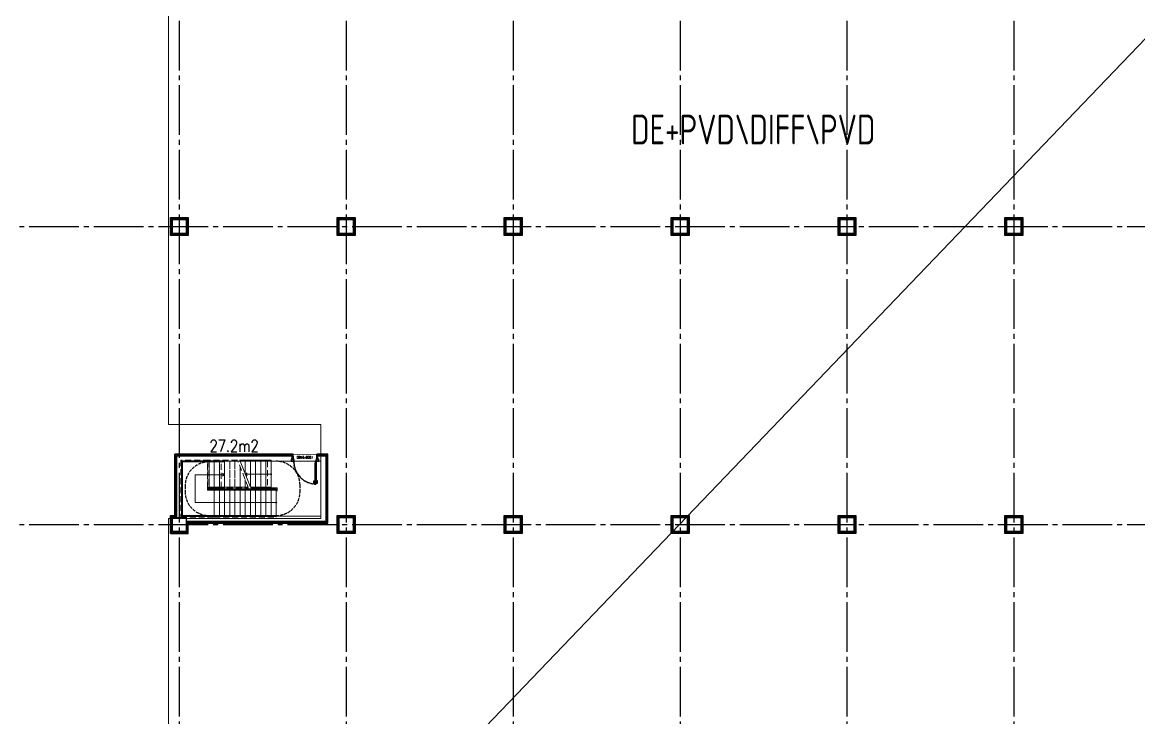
# Model space of a CAD drawing. Extents: x -960 to 27370, y -1283 to 11880.
# Drawn here: x 15170 to 20788, y 3528 to 7027 of the extents above; entities that cross this region are included whole.
import ezdxf
from ezdxf.enums import TextEntityAlignment as Align

# ---------------------------------------------------------------- set-up
doc = ezdxf.new("R2010")
doc.units = 0
doc.header["$LTSCALE"] = 100
for name, pattern in [('188K-SM-03-F10-ARCH-PA-Y2257103$0$HIDDEN2', [0.1875, 0.125, -0.0625]), ('X-S-FAB-L10$0$COL-CEN-LIN', [3.25, 2.5, -0.25, 0.25, -0.25]), ('X-S-FAB-L10$0$HIDDEN', [0.4, 0.3, -0.1]), ('X-S-FAB-L10$0$JJP_虛線(退縮線、投影線、地下室範圍、非屬本工程、圖面分區)', [0.45, 0.3, -0.15]), ('X-S-FAB-L10$0$虛線', [0.846667, 0.423333, -0.423333])]:
    doc.linetypes.add(name, pattern=pattern)
for name, color, linetype in [('188K-SM-03-F10-ARCH-PA-Y2257103$0$K-AREA', 53, 'Continuous'), ('188K-SM-03-F10-ARCH-PA-Y2257103$0$K-AREA-細區', 53, 'Continuous'), ('188K-SM-03-F10-ARCH-PA-Y2257103$0$K-P1S-4.2-單抗', 53, 'Continuous'), ('188K-SM-03-F10-ARCH-PA-Y2257103$0$K-TXT', 53, 'Continuous'), ('188K-SM-03-F10-ARCH-PA-Y2257103$0$K-岩棉 2hr 7.5-單抗', 53, 'Continuous'), ('188K-SM-03-F10-ARCH-PA-Y2257103$0$非YK-K-防火門', 53, 'Continuous'), ('X-S-FAB-L10$0$0-DIM-TXT', 8, 'Continuous'), ('X-S-FAB-L10$0$A-STRS', 8, 'Continuous'), ('X-S-FAB-L10$0$A-WALL-IN', 8, 'Continuous'), ('X-S-FAB-L10$0$BLOCK', 8, 'Continuous'), ('X-S-FAB-L10$0$CCL', 8, 'X-S-FAB-L10$0$COL-CEN-LIN'), ('X-S-FAB-L10$0$COL-S', 8, 'Continuous'), ('X-S-FAB-L10$0$DW_Frame', 8, 'Continuous'), ('X-S-FAB-L10$0$HID', 8, 'X-S-FAB-L10$0$HIDDEN'), ('X-S-FAB-L10$0$S-FNDN', 8, 'Continuous'), ('X-S-FAB-L10$0$S-SLAB-SHOW', 8, 'Continuous')]:
    doc.layers.add(name, color=color, linetype=linetype)
doc.styles.add('188K-SM-03-F10-ARCH-PA-Y2257103$0$AA-TXT', font='isocp.shx', dxfattribs={"width": 0.8, "bigfont": 'chineset.shx'})
doc.styles.add('188K-SM-03-F10-ARCH-PA-Y2257103$0$Standard', font='txt.shx', dxfattribs={"bigfont": 'chineset.shx'})
doc.styles.add('X-S-FAB-L10$0$CHINA', font='simplex.shx', dxfattribs={"width": 0.75, "bigfont": 'chineset.shx'})
doc.styles.add('X-S-FAB-L10$0$Standard', font='', dxfattribs={"width": 0.8})
doc.styles.add('X-S-FAB-L10$0$TG_NOTE_TEXT', font='simplex.shx', dxfattribs={"width": 0.75, "bigfont": 'chineset.shx'})
doc.styles.get('X-S-FAB-L10$0$Standard').set_extended_font_data('Microsoft JhengHei')

# ---------------------------------------------------------------- blocks, each defined once
blk = doc.blocks.new('X-S-FAB-L10$0$FAB2-L05')
at = {"layer": 'X-S-FAB-L10$0$CCL'}
for p, q in [((-10200, 11005), (-10200, 0)), ((-9360, 11005), (-9360, 0)), ((-8520, 11005), (-8520, 0)), ((-7680, 11005), (-7680, 0)), ((-6840, 11005), (-6840, 0)), ((-6000, 11005), (-6000, 0)), ((-26880, 6720), (1210, 6720)), ((-26880, 5220), (1210, 5220))]:
    blk.add_line(p, q, dxfattribs=at)
at = {"layer": 'X-S-FAB-L10$0$COL-S'}
for points in [[(-10235, 6755), (-10165, 6755), (-10165, 6685), (-10235, 6685)], [(-9395, 6755), (-9325, 6755), (-9325, 6685), (-9395, 6685)], [(-8555, 6755), (-8485, 6755), (-8485, 6685), (-8555, 6685)], [(-7715, 6755), (-7645, 6755), (-7645, 6685), (-7715, 6685)], [(-6875, 6755), (-6805, 6755), (-6805, 6685), (-6875, 6685)], [(-6035, 6755), (-5965, 6755), (-5965, 6685), (-6035, 6685)], [(-10235, 5255), (-10165, 5255), (-10165, 5185), (-10235, 5185)], [(-9395, 5255), (-9325, 5255), (-9325, 5185), (-9395, 5185)], [(-8555, 5255), (-8485, 5255), (-8485, 5185), (-8555, 5185)], [(-7715, 5255), (-7645, 5255), (-7645, 5185), (-7715, 5185)], [(-6875, 5255), (-6805, 5255), (-6805, 5185), (-6875, 5185)], [(-6035, 5255), (-5965, 5255), (-5965, 5185), (-6035, 5185)]]:
    blk.add_lwpolyline(points, close=True, dxfattribs=at)
blk = doc.blocks.new('X-S-FAB-L10')
for p, q in [((16532.5, 4843.5), (16532.5, 4818.5)), ((16652.5, 4843.5), (16652.5, 4818.5))]:
    blk.add_line(p, q)
blk.add_lwpolyline([(16649.5, 4818.5), (16649.5, 4704.5), (16645.125, 4704.5), (16645.125, 4818.5)], close=True)
blk.add_arc((16649.5, 4818.5), 114, 180, 270)
at = {"layer": 'DefPoints'}
blk.add_lwpolyline([(16745, -35), (15995, -35), (15995, 35), (15925, 35), (15925, -35), (15155, -35), (15155, 35), (15085, 35), (15085, -35), (15155, -35), (15155, -250), (13920, -250), (19914.055, 6000), (21180, 7320), (21180, 5520), (23465, 5520), (23485, 3587.5), (24315, 3587.5), (24315, 1870), (17075, 1870), (17075, 2060), (16745, 2060), (16745, -21.034)], close=True, dxfattribs=at)
at = {"layer": 'X-S-FAB-L10$0$A-STRS', "linetype": 'X-S-FAB-L10$0$JJP_虛線(退縮線、投影線、地下室範圍、非屬本工程、圖面分區)', "lineweight": 0}
for p, q in [((16109.5, 4823.5), (15967.5, 4823.5)), ((15967.5, 4823.5), (15967.5, 4537.5)), ((15972.5, 4542.5), (15972.5, 4818.5)), ((15972.5, 4818.5), (16109.5, 4818.5)), ((15972.5, 4818.5), (15972.5, 4542.5)), ((16109.5, 4818.5), (15972.5, 4818.5)), ((16101.73, 4685.5), (16101.73, 4815.5)), ((16103.009, 4818.5), (16103.009, 4688.5)), ((16252.73, 4823.5), (16109.5, 4823.5)), ((16109.5, 4823.5), (16109.5, 4818.5)), ((16109.5, 4818.5), (16109.5, 4823.5)), ((16109.5, 4818.5), (16254.73, 4818.5)), ((16109.5, 4688.5), (16109.5, 4818.5)), ((16109.5, 4688.5), (16109.5, 4818.5)), ((16109.5, 4688.5), (16109.5, 4818.5)), ((16135.5, 4818.5), (16109.5, 4818.5)), ((16109.5, 4818.5), (16109.5, 4688.5)), ((16109.5, 4688.5), (16109.5, 4818.5)), ((16135.5, 4688.5), (16135.5, 4818.5)), ((16161.5, 4818.5), (16135.5, 4818.5)), ((16135.5, 4818.5), (16135.5, 4688.5)), ((16135.5, 4688.5), (16135.5, 4818.5)), ((16161.5, 4688.5), (16161.5, 4818.5)), ((16187.5, 4818.5), (16161.5, 4818.5)), ((16161.5, 4818.5), (16161.5, 4688.5)), ((16161.5, 4688.5), (16161.5, 4818.5)), ((16170.085, 4685.5), (16170.085, 4815.5)), ((16187.5, 4688.5), (16187.5, 4818.5)), ((16213.5, 4818.5), (16187.5, 4818.5)), ((16187.5, 4818.5), (16187.5, 4688.5)), ((16187.5, 4688.5), (16187.5, 4818.5)), ((16213.5, 4688.5), (16213.5, 4818.5)), ((16239.5, 4818.5), (16213.5, 4818.5)), ((16213.5, 4818.5), (16213.5, 4688.5)), ((16213.5, 4688.5), (16213.5, 4818.5)), ((16239.5, 4688.5), (16239.5, 4818.5)), ((16254.73, 4818.5), (16239.5, 4818.5)), ((16239.5, 4818.5), (16239.5, 4688.5)), ((16239.5, 4688.5), (16239.5, 4818.5)), ((16306.73, 4688.5), (16254.73, 4818.5)), ((16265.5, 4688.5), (16265.5, 4791.574)), ((16265.5, 4791.574), (16265.5, 4688.5)), ((16265.5, 4688.5), (16265.5, 4791.574)), ((16403.454, 4818.5), (16403.454, 4688.5)), ((16291.5, 4688.5), (16291.5, 4726.574)), ((16291.5, 4726.574), (16291.5, 4688.5)), ((16291.5, 4688.5), (16291.5, 4726.574)), ((16105.5, 4685.5), (16101.73, 4685.5)), ((16109.5, 4688.5), (16102.5, 4688.5)), ((16102.5, 4688.5), (16102.5, 4672.5)), ((16102.5, 4672.5), (16102.5, 4688.5)), ((16102.5, 4688.5), (16109.5, 4688.5)), ((16102.5, 4672.5), (16135.5, 4672.5)), ((16135.5, 4672.5), (16102.5, 4672.5)), ((16107.5, 4677.5), (16107.5, 4683.5)), ((16107.5, 4683.5), (16109.5, 4683.5)), ((16135.5, 4677.5), (16107.5, 4677.5)), ((16306.73, 4688.5), (16109.5, 4688.5)), ((16109.5, 4688.5), (16109.5, 4683.5)), ((16109.5, 4683.5), (16109.5, 4688.5)), ((16109.5, 4688.5), (16135.5, 4688.5)), ((16109.5, 4683.5), (16308.73, 4683.5)), ((16135.5, 4688.5), (16161.5, 4688.5)), ((16135.5, 4672.5), (16135.5, 4677.5)), ((16447.5, 4677.5), (16135.5, 4677.5)), ((16135.5, 4677.5), (16135.5, 4672.5)), ((16135.5, 4545.5), (16135.5, 4675.5)), ((16135.5, 4672.5), (16447.5, 4672.5)), ((16135.5, 4672.5), (16135.5, 4542.5)), ((16135.5, 4672.5), (16135.5, 4542.5)), ((16135.5, 4672.5), (16135.5, 4542.5)), ((16135.5, 4542.5), (16135.5, 4672.5)), ((16161.5, 4672.5), (16135.5, 4672.5)), ((16135.5, 4672.5), (16135.5, 4542.5)), ((16161.5, 4688.5), (16187.5, 4688.5)), ((16161.5, 4672.5), (16161.5, 4542.5)), ((16161.5, 4542.5), (16161.5, 4672.5)), ((16161.5, 4672.5), (16161.5, 4542.5)), ((16187.5, 4672.5), (16161.5, 4672.5)), ((16187.5, 4688.5), (16213.5, 4688.5)), ((16187.5, 4672.5), (16187.5, 4542.5)), ((16187.5, 4542.5), (16187.5, 4672.5)), ((16187.5, 4672.5), (16187.5, 4542.5)), ((16213.5, 4672.5), (16187.5, 4672.5)), ((16213.5, 4688.5), (16239.5, 4688.5)), ((16213.5, 4672.5), (16213.5, 4542.5)), ((16213.5, 4542.5), (16213.5, 4672.5)), ((16213.5, 4672.5), (16213.5, 4542.5)), ((16239.5, 4672.5), (16213.5, 4672.5)), ((16239.5, 4688.5), (16265.5, 4688.5)), ((16239.5, 4672.5), (16239.5, 4542.5)), ((16239.5, 4542.5), (16239.5, 4672.5)), ((16239.5, 4672.5), (16239.5, 4542.5)), ((16265.5, 4672.5), (16239.5, 4672.5)), ((16265.5, 4688.5), (16291.5, 4688.5)), ((16265.5, 4672.5), (16265.5, 4542.5)), ((16265.5, 4542.5), (16265.5, 4672.5)), ((16265.5, 4672.5), (16265.5, 4542.5)), ((16291.5, 4672.5), (16265.5, 4672.5)), ((16291.5, 4688.5), (16306.73, 4688.5)), ((16291.5, 4672.5), (16291.5, 4542.5)), ((16291.5, 4542.5), (16291.5, 4672.5)), ((16291.5, 4672.5), (16291.5, 4542.5)), ((16317.5, 4672.5), (16291.5, 4672.5)), ((16317.5, 4672.5), (16317.5, 4542.5)), ((16317.5, 4542.5), (16317.5, 4672.5)), ((16317.5, 4672.5), (16317.5, 4542.5)), ((16343.5, 4672.5), (16317.5, 4672.5)), ((16343.5, 4672.5), (16343.5, 4542.5)), ((16343.5, 4542.5), (16343.5, 4672.5)), ((16343.5, 4672.5), (16343.5, 4542.5)), ((16369.5, 4672.5), (16343.5, 4672.5)), ((16369.5, 4672.5), (16369.5, 4542.5)), ((16369.5, 4542.5), (16369.5, 4672.5)), ((16369.5, 4672.5), (16369.5, 4542.5)), ((16395.5, 4672.5), (16369.5, 4672.5)), ((16395.5, 4672.5), (16395.5, 4542.5)), ((16395.5, 4542.5), (16395.5, 4672.5)), ((16395.5, 4672.5), (16395.5, 4542.5)), ((16421.5, 4672.5), (16395.5, 4672.5)), ((16421.5, 4672.5), (16421.5, 4542.5)), ((16421.5, 4542.5), (16421.5, 4672.5)), ((16421.5, 4672.5), (16421.5, 4542.5)), ((16447.5, 4672.5), (16421.5, 4672.5)), ((16447.5, 4672.5), (16447.5, 4677.5)), ((16447.5, 4542.5), (16447.5, 4672.5)), ((15967.5, 4537.5), (16135.5, 4537.5)), ((16135.5, 4542.5), (15972.5, 4542.5)), ((15972.5, 4542.5), (16135.5, 4542.5)), ((16135.5, 4537.5), (16135.5, 4542.5)), ((16447.5, 4542.5), (16135.5, 4542.5)), ((16135.5, 4542.5), (16135.5, 4537.5)), ((16135.5, 4542.5), (16161.5, 4542.5)), ((16135.5, 4537.5), (16447.5, 4537.5)), ((16161.5, 4542.5), (16187.5, 4542.5)), ((16187.5, 4542.5), (16213.5, 4542.5)), ((16213.5, 4542.5), (16239.5, 4542.5)), ((16239.5, 4542.5), (16265.5, 4542.5)), ((16265.5, 4542.5), (16291.5, 4542.5)), ((16291.5, 4542.5), (16317.5, 4542.5)), ((16317.5, 4542.5), (16343.5, 4542.5)), ((16343.5, 4542.5), (16369.5, 4542.5)), ((16369.5, 4542.5), (16395.5, 4542.5)), ((16395.5, 4542.5), (16421.5, 4542.5)), ((16421.5, 4542.5), (16447.5, 4542.5)), ((16447.5, 4537.5), (16447.5, 4542.5))]:
    blk.add_line(p, q, dxfattribs=at)
at = {"layer": 'X-S-FAB-L10$0$A-STRS', "lineweight": 0}
for p, q in [((15970.5, 4540.5), (15970.5, 4820.5)), ((15970.5, 4820.5), (16109.5, 4820.5)), ((16109.5, 4815.5), (15975.5, 4815.5)), ((15975.5, 4815.5), (15975.5, 4545.5)), ((15975.5, 4545.5), (15975.5, 4815.5)), ((15975.5, 4815.5), (16101.73, 4815.5)), ((15975.5, 4545.5), (15975.5, 4815.5)), ((15975.5, 4815.5), (16109.5, 4815.5)), ((16101.73, 4815.5), (16109.5, 4815.5)), ((16109.5, 4815.5), (16109.5, 4820.5)), ((16109.5, 4820.5), (16187.5, 4820.5)), ((16109.5, 4820.5), (16109.5, 4815.5)), ((16187.5, 4815.5), (16109.5, 4815.5)), ((16109.5, 4815.5), (16187.5, 4815.5)), ((16109.5, 4815.5), (16109.5, 4685.5)), ((16109.5, 4815.5), (16109.5, 4685.5)), ((16109.5, 4815.5), (16109.5, 4685.5)), ((16109.5, 4685.5), (16109.5, 4815.5)), ((16109.5, 4815.5), (16135.5, 4815.5)), ((16109.5, 4815.5), (16109.5, 4685.5)), ((16135.5, 4815.5), (16135.5, 4685.5)), ((16135.5, 4685.5), (16135.5, 4815.5)), ((16135.5, 4815.5), (16161.5, 4815.5)), ((16135.5, 4815.5), (16135.5, 4685.5)), ((16161.5, 4815.5), (16161.5, 4685.5)), ((16161.5, 4685.5), (16161.5, 4815.5)), ((16161.5, 4815.5), (16187.5, 4815.5)), ((16161.5, 4815.5), (16161.5, 4685.5)), ((16187.5, 4820.5), (16187.5, 4815.5)), ((16187.5, 4815.5), (16187.5, 4685.5)), ((16187.5, 4815.5), (16187.5, 4685.5)), ((16421.5, 4823.5), (16263.5, 4823.5)), ((16265.5, 4818.5), (16421.5, 4818.5)), ((16421.5, 4818.5), (16265.5, 4818.5)), ((16291.5, 4818.5), (16265.5, 4818.5)), ((16317.5, 4688.5), (16265.5, 4818.5)), ((16291.5, 4753.5), (16291.5, 4818.5)), ((16317.5, 4818.5), (16291.5, 4818.5)), ((16291.5, 4818.5), (16291.5, 4753.5)), ((16291.5, 4753.5), (16291.5, 4818.5)), ((16317.5, 4688.5), (16317.5, 4818.5)), ((16343.5, 4818.5), (16317.5, 4818.5)), ((16317.5, 4818.5), (16317.5, 4688.5)), ((16317.5, 4688.5), (16317.5, 4818.5)), ((16343.5, 4688.5), (16343.5, 4818.5)), ((16369.5, 4818.5), (16343.5, 4818.5)), ((16343.5, 4818.5), (16343.5, 4688.5)), ((16343.5, 4688.5), (16343.5, 4818.5)), ((16369.5, 4688.5), (16369.5, 4818.5)), ((16395.5, 4818.5), (16369.5, 4818.5)), ((16369.5, 4818.5), (16369.5, 4688.5)), ((16369.5, 4688.5), (16369.5, 4818.5)), ((16395.5, 4688.5), (16395.5, 4818.5)), ((16421.5, 4818.5), (16395.5, 4818.5)), ((16395.5, 4818.5), (16395.5, 4688.5)), ((16395.5, 4688.5), (16395.5, 4818.5)), ((16421.5, 4818.5), (16421.5, 4823.5)), ((16421.5, 4688.5), (16421.5, 4818.5)), ((16421.5, 4688.5), (16421.5, 4818.5)), ((16109.5, 4750.5), (16040.5, 4750.5)), ((16040.5, 4750.5), (16040.5, 4610.5)), ((16161.5, 4750.5), (16109.5, 4750.5)), ((16187.5, 4750.5), (16161.5, 4750.5)), ((16177.5, 4758), (16187.5, 4750.5)), ((16187.5, 4750.5), (16177.5, 4743)), ((16301.5, 4761), (16291.5, 4753.5)), ((16395.5, 4753.5), (16291.5, 4753.5)), ((16291.5, 4753.5), (16301.5, 4746)), ((16421.5, 4753.5), (16395.5, 4753.5)), ((16105.5, 4675.5), (16105.5, 4685.5)), ((16105.5, 4685.5), (16109.5, 4685.5)), ((16109.5, 4685.5), (16105.5, 4685.5)), ((16105.5, 4685.5), (16105.5, 4675.5)), ((16109.5, 4685.5), (16105.5, 4685.5)), ((16105.5, 4685.5), (16105.5, 4675.5)), ((16135.5, 4675.5), (16105.5, 4675.5)), ((16105.5, 4675.5), (16135.5, 4675.5)), ((16105.5, 4675.5), (16135.5, 4675.5)), ((16109.5, 4680.5), (16109.5, 4685.5)), ((16109.5, 4685.5), (16187.5, 4685.5)), ((16109.5, 4685.5), (16109.5, 4680.5)), ((16187.5, 4685.5), (16109.5, 4685.5)), ((16135.5, 4685.5), (16109.5, 4685.5)), ((16187.5, 4680.5), (16109.5, 4680.5)), ((16109.5, 4680.5), (16110.5, 4680.5)), ((16110.5, 4680.5), (16135.5, 4680.5)), ((16161.5, 4685.5), (16135.5, 4685.5)), ((16135.5, 4680.5), (16135.5, 4675.5)), ((16135.5, 4680.5), (16447.5, 4680.5)), ((16135.5, 4675.5), (16135.5, 4680.5)), ((16447.5, 4675.5), (16135.5, 4675.5)), ((16135.5, 4675.5), (16447.5, 4675.5)), ((16135.5, 4545.5), (16135.5, 4675.5)), ((16135.5, 4545.5), (16135.5, 4675.5)), ((16135.5, 4675.5), (16135.5, 4545.5)), ((16135.5, 4545.5), (16135.5, 4675.5)), ((16135.5, 4675.5), (16161.5, 4675.5)), ((16187.5, 4685.5), (16161.5, 4685.5)), ((16161.5, 4545.5), (16161.5, 4675.5)), ((16161.5, 4675.5), (16161.5, 4545.5)), ((16161.5, 4545.5), (16161.5, 4675.5)), ((16161.5, 4675.5), (16187.5, 4675.5)), ((16187.5, 4685.5), (16187.5, 4680.5)), ((16187.5, 4545.5), (16187.5, 4675.5)), ((16187.5, 4675.5), (16187.5, 4545.5)), ((16187.5, 4545.5), (16187.5, 4675.5)), ((16187.5, 4675.5), (16213.5, 4675.5)), ((16213.5, 4545.5), (16213.5, 4675.5)), ((16213.5, 4675.5), (16213.5, 4545.5)), ((16213.5, 4545.5), (16213.5, 4675.5)), ((16213.5, 4675.5), (16239.5, 4675.5)), ((16239.5, 4545.5), (16239.5, 4675.5)), ((16239.5, 4675.5), (16239.5, 4545.5)), ((16239.5, 4545.5), (16239.5, 4675.5)), ((16239.5, 4675.5), (16265.5, 4675.5)), ((16265.5, 4545.5), (16265.5, 4675.5)), ((16265.5, 4675.5), (16265.5, 4545.5)), ((16265.5, 4545.5), (16265.5, 4675.5)), ((16265.5, 4675.5), (16291.5, 4675.5)), ((16291.5, 4545.5), (16291.5, 4675.5)), ((16291.5, 4675.5), (16291.5, 4545.5)), ((16291.5, 4545.5), (16291.5, 4675.5)), ((16291.5, 4675.5), (16317.5, 4675.5)), ((16421.5, 4688.5), (16317.5, 4688.5)), ((16317.5, 4688.5), (16421.5, 4688.5)), ((16317.5, 4688.5), (16343.5, 4688.5)), ((16317.5, 4545.5), (16317.5, 4675.5)), ((16317.5, 4675.5), (16317.5, 4545.5)), ((16317.5, 4545.5), (16317.5, 4675.5)), ((16317.5, 4675.5), (16343.5, 4675.5)), ((16319.5, 4683.5), (16421.5, 4683.5)), ((16343.5, 4688.5), (16369.5, 4688.5)), ((16343.5, 4545.5), (16343.5, 4675.5)), ((16343.5, 4675.5), (16343.5, 4545.5)), ((16343.5, 4545.5), (16343.5, 4675.5)), ((16343.5, 4675.5), (16369.5, 4675.5)), ((16369.5, 4688.5), (16395.5, 4688.5)), ((16369.5, 4545.5), (16369.5, 4675.5)), ((16369.5, 4675.5), (16369.5, 4545.5)), ((16369.5, 4545.5), (16369.5, 4675.5)), ((16369.5, 4675.5), (16395.5, 4675.5)), ((16395.5, 4688.5), (16421.5, 4688.5)), ((16395.5, 4545.5), (16395.5, 4675.5)), ((16395.5, 4675.5), (16395.5, 4545.5)), ((16395.5, 4545.5), (16395.5, 4675.5)), ((16395.5, 4675.5), (16421.5, 4675.5)), ((16421.5, 4683.5), (16421.5, 4688.5)), ((16421.5, 4545.5), (16421.5, 4675.5)), ((16421.5, 4675.5), (16421.5, 4545.5)), ((16421.5, 4545.5), (16421.5, 4675.5)), ((16421.5, 4675.5), (16447.5, 4675.5)), ((16447.5, 4680.5), (16447.5, 4675.5)), ((16447.5, 4675.5), (16447.5, 4545.5)), ((16447.5, 4675.5), (16447.5, 4545.5)), ((16040.5, 4610.5), (16135.5, 4610.5)), ((16135.5, 4610.5), (16421.5, 4610.5)), ((16421.5, 4610.5), (16447.5, 4610.5)), ((16135.5, 4540.5), (15970.5, 4540.5)), ((15975.5, 4545.5), (16135.5, 4545.5)), ((16135.5, 4545.5), (15975.5, 4545.5)), ((16135.5, 4545.5), (15975.5, 4545.5)), ((16135.5, 4545.5), (16135.5, 4540.5)), ((16135.5, 4545.5), (16447.5, 4545.5)), ((16135.5, 4540.5), (16135.5, 4545.5)), ((16447.5, 4545.5), (16135.5, 4545.5)), ((16161.5, 4545.5), (16135.5, 4545.5)), ((16447.5, 4540.5), (16135.5, 4540.5)), ((16187.5, 4545.5), (16161.5, 4545.5)), ((16213.5, 4545.5), (16187.5, 4545.5)), ((16239.5, 4545.5), (16213.5, 4545.5)), ((16265.5, 4545.5), (16239.5, 4545.5)), ((16291.5, 4545.5), (16265.5, 4545.5)), ((16317.5, 4545.5), (16291.5, 4545.5)), ((16343.5, 4545.5), (16317.5, 4545.5)), ((16369.5, 4545.5), (16343.5, 4545.5)), ((16395.5, 4545.5), (16369.5, 4545.5)), ((16421.5, 4545.5), (16395.5, 4545.5)), ((16447.5, 4545.5), (16421.5, 4545.5)), ((16447.5, 4545.5), (16447.5, 4540.5))]:
    blk.add_line(p, q, dxfattribs=at)
at = {"layer": 'X-S-FAB-L10$0$A-STRS', "linetype": 'X-S-FAB-L10$0$虛線', "lineweight": 0}
for p, q in [((15972.5, 4818.5), (15972.5, 4542.5)), ((16103.009, 4818.5), (15972.5, 4818.5)), ((16109.5, 4818.5), (16103.009, 4818.5)), ((16254.73, 4818.5), (16109.5, 4818.5)), ((16102.5, 4672.5), (16102.5, 4688.5)), ((16102.5, 4688.5), (16103.009, 4688.5)), ((16135.5, 4672.5), (16102.5, 4672.5)), ((16103.009, 4688.5), (16109.5, 4688.5)), ((16109.5, 4688.5), (16306.73, 4688.5)), ((16447.5, 4672.5), (16135.5, 4672.5)), ((16447.5, 4542.5), (16447.5, 4672.5)), ((15972.5, 4542.5), (16135.5, 4542.5)), ((16135.5, 4542.5), (16447.5, 4542.5))]:
    blk.add_line(p, q, dxfattribs=at)
at = {"layer": 'X-S-FAB-L10$0$A-STRS', "lineweight": 0, "flags": 128}
for points in [[(16421.5, 4756, 1), (16421.5, 4751, 1)], [(16447.5, 4608, -1), (16447.5, 4613, -1)]]:
    blk.add_lwpolyline(points, format="xyb", close=True, dxfattribs=at)
at = {"layer": 'X-S-FAB-L10$0$A-WALL-IN', "lineweight": 0}
for p, q in [((15947.5, 4843.5), (15947.5, 4818.5)), ((16532.5, 4843.5), (15947.5, 4843.5)), ((16672.5, 4843.5), (16652.5, 4843.5)), ((15972.5, 4818.5), (16532.5, 4818.5)), ((16652.5, 4818.5), (16672.5, 4818.5))]:
    blk.add_line(p, q, dxfattribs=at)
at = {"layer": 'X-S-FAB-L10$0$A-WALL-IN', "lineweight": 0, "flags": 128}
for points in [[(16697.5, 4843.5), (16672.5, 4843.5)], [(16697.5, 4542.5), (16697.5, 4843.5)], [(15947.5, 4818.5), (15947.5, 4542.5)], [(15972.5, 4542.5), (15972.5, 4818.5)], [(16672.5, 4818.5), (16672.5, 4542.5)], [(15947.5, 4535), (15947.5, 4542.5)], [(16672.5, 4542.5), (15972.5, 4542.5)], [(15995, 4517.5), (16697.5, 4517.5)], [(16697.5, 4517.5), (16697.5, 4542.5)]]:
    blk.add_lwpolyline(points, dxfattribs=at)
at = {"layer": 'X-S-FAB-L10$0$COL-S'}
for p, q in [((15925, 6035), (15995, 6035)), ((15925, 5965), (15925, 6035)), ((15995, 6035), (15995, 5965)), ((16765, 6035), (16835, 6035)), ((16765, 5965), (16765, 6035)), ((16835, 6035), (16835, 5965)), ((17605, 6035), (17675, 6035)), ((17605, 5965), (17605, 6035)), ((17675, 6035), (17675, 5965)), ((18445, 6035), (18515, 6035)), ((18445, 5965), (18445, 6035)), ((18515, 6035), (18515, 5965)), ((19285, 6035), (19355, 6035)), ((19285, 5965), (19285, 6035)), ((19355, 6035), (19355, 5965)), ((20125, 6035), (20195, 6035)), ((20125, 5965), (20125, 6035)), ((20195, 6035), (20195, 5965)), ((15995, 5965), (15925, 5965)), ((16835, 5965), (16765, 5965)), ((17675, 5965), (17605, 5965)), ((18515, 5965), (18445, 5965)), ((19355, 5965), (19285, 5965)), ((20195, 5965), (20125, 5965)), ((15925, 4535), (15995, 4535)), ((15925, 4465), (15925, 4535)), ((15995, 4535), (15995, 4465)), ((16765, 4535), (16835, 4535)), ((16765, 4465), (16765, 4535)), ((16835, 4535), (16835, 4465)), ((17605, 4535), (17675, 4535)), ((17605, 4465), (17605, 4535)), ((17675, 4535), (17675, 4465)), ((18445, 4535), (18515, 4535)), ((18445, 4465), (18445, 4535)), ((18515, 4535), (18515, 4465)), ((19285, 4535), (19355, 4535)), ((19285, 4465), (19285, 4535)), ((19355, 4535), (19355, 4465)), ((20125, 4535), (20195, 4535)), ((20125, 4465), (20125, 4535)), ((20195, 4535), (20195, 4465)), ((15995, 4465), (15925, 4465)), ((16835, 4465), (16765, 4465)), ((17675, 4465), (17605, 4465)), ((18515, 4465), (18445, 4465)), ((19355, 4465), (19285, 4465)), ((20195, 4465), (20125, 4465))]:
    blk.add_line(p, q, dxfattribs=at)
at = {"layer": 'X-S-FAB-L10$0$DW_Frame'}
for points in [[(16532.5, 4818.5), (16535.5, 4818.5), (16535.5, 4830.5), (16532.5, 4830.5)], [(16652.5, 4830.5), (16649.5, 4830.5), (16649.5, 4818.5), (16652.5, 4818.5)]]:
    blk.add_lwpolyline(points, dxfattribs=at)
at = {"layer": 'X-S-FAB-L10$0$HID', "ltscale": 0.5}
for p, q in [((15989.5, 4695.5), (15989.5, 4665.5)), ((16567.5, 4665.5), (16567.5, 4698.5))]:
    blk.add_line(p, q, dxfattribs=at)
for centre, start, end in [((16109.5, 4695.5), 90, 180), ((16447.5, 4698.5), 0, 90), ((16109.5, 4665.5), 180, 270), ((16447.5, 4665.5), 270, 0)]:
    blk.add_arc(centre, 120, start, end, dxfattribs=at)
at = {"layer": 'X-S-FAB-L10$0$S-FNDN', "lineweight": 0, "flags": 128}
blk.add_lwpolyline([(11070, 4530), (11935, 4530), (11935, -55), (12665, -55), (12665, -270), (15175, -270), (15175, -55), (15905, -55), (15905, 4530), (16672.5, 4530), (16672.5, 5003), (15905, 5003), (15905, 9055), (11935, 9055), (11935, 5003), (11070, 5003)], close=True, dxfattribs=at)
at = {"layer": 'X-S-FAB-L10$0$S-SLAB-SHOW', "lineweight": 0, "flags": 128}
blk.add_lwpolyline([(16421.5, 4685.5), (16452.5, 4685.5), (16452.5, 4670.5), (16447.5, 4670.5), (16447.5, 4542.5), (16672.5, 4542.5), (16672.5, 4818.5), (16421.5, 4818.5)], close=True, dxfattribs=at)
blk.add_lwpolyline([(16421.5, 4685.5), (16452.5, 4685.5), (16452.5, 4670.5), (16447.5, 4670.5), (16447.5, 4542.5), (16672.5, 4542.5), (16672.5, 4818.5), (16421.5, 4818.5)], close=True, dxfattribs=at)
at = {"layer": 'X-S-FAB-L10$0$BLOCK'}
blk.add_blockref('X-S-FAB-L10$0$FAB2-L05', (26160, -720), dxfattribs=at)
at = {"style": 'X-S-FAB-L10$0$TG_NOTE_TEXT', "width": 0.5, "flags": 1}
for p in [(7463.301, 9020), (18268.251, 8649), (11197.77, 4800.167), (16485.801, 4800.167), (25420.27, 2635), (13360, 320.001, 0), (7463.301, -33.333)]:
    blk.add_attdef('WH', text='', height=20, dxfattribs=at).set_placement(p, align=Align.BOTTOM_LEFT)
at = {"width": 0.5}
for style, p in [('X-S-FAB-L10$0$TG_NOTE_TEXT', (7585, 9020)), ('X-S-FAB-L10$0$TG_NOTE_TEXT', (18389.95, 8649)), ('X-S-FAB-L10$0$TG_NOTE_TEXT', (11117.5, 4813.5)), ('X-S-FAB-L10$0$TG_NOTE_TEXT', (16607.5, 4813.5)), ('X-S-FAB-L10$0$TG_NOTE_TEXT', (25350, 2635)), ('X-S-FAB-L10$0$Standard', (13129.375, 325.001, 0)), ('X-S-FAB-L10$0$TG_NOTE_TEXT', (7585, -20))]:
    blk.add_attdef('DESC', text='', height=10, dxfattribs=dict(at, style=style)).set_placement(p, align=Align.BOTTOM_LEFT)
for tag, style, p in [('TYPE', 'X-S-FAB-L10$0$TG_NOTE_TEXT', (7619.286, 9020)), ('NO', 'X-S-FAB-L10$0$TG_NOTE_TEXT', (7650.095, 9020)), ('TYPE', 'X-S-FAB-L10$0$TG_NOTE_TEXT', (18424.236, 8649)), ('NO', 'X-S-FAB-L10$0$TG_NOTE_TEXT', (18455.045, 8649)), ('NO', 'X-S-FAB-L10$0$TG_NOTE_TEXT', (11088.595, 4813.5)), ('TYPE', 'X-S-FAB-L10$0$TG_NOTE_TEXT', (11151.786, 4813.5)), ('TYPE', 'X-S-FAB-L10$0$TG_NOTE_TEXT', (16641.786, 4813.5)), ('NO', 'X-S-FAB-L10$0$TG_NOTE_TEXT', (16672.595, 4813.5)), ('NO', 'X-S-FAB-L10$0$TG_NOTE_TEXT', (25313, 2635)), ('TYPE', 'X-S-FAB-L10$0$TG_NOTE_TEXT', (25350, 2635)), ('NO', 'X-S-FAB-L10$0$Standard', (13100, 320.001, 0)), ('TYPE', 'X-S-FAB-L10$0$Standard', (13129.375, 320.001, 0)), ('TYPE', 'X-S-FAB-L10$0$TG_NOTE_TEXT', (7619.286, -20)), ('NO', 'X-S-FAB-L10$0$TG_NOTE_TEXT', (7650.095, -20))]:
    blk.add_attdef(tag, text='', height=10, dxfattribs=dict(at, style=style)).set_placement(p, align=Align.BOTTOM_RIGHT)
at = {"style": 'X-S-FAB-L10$0$TG_NOTE_TEXT', "width": 0.5, "flags": 1}
for rotation, p in [(180, (43, 7480)), (180, (943, 7480)), (90, (24310, 3717.77)), (270, (17080, 1711.699))]:
    blk.add_attdef('WH', text='', height=20, rotation=rotation, dxfattribs=at).set_placement(p, align=Align.BOTTOM_LEFT)
at = {"width": 0.5}
for rotation, style, p in [(180, 'X-S-FAB-L10$0$Standard', (317.625, 7480)), (180, 'X-S-FAB-L10$0$Standard', (1217.625, 7480)), (90, 'X-S-FAB-L10$0$TG_NOTE_TEXT', (24310, 3647.5)), (270, 'X-S-FAB-L10$0$TG_NOTE_TEXT', (17080, 1605))]:
    blk.add_attdef('DESC', text='', height=10, rotation=rotation, dxfattribs=dict(at, style=style)).set_placement(p, align=Align.BOTTOM_LEFT)
for tag, rotation, style, p in [('TYPE', 180, 'X-S-FAB-L10$0$Standard', (317.625, 7480)), ('NO', 180, 'X-S-FAB-L10$0$Standard', (347, 7480)), ('TYPE', 180, 'X-S-FAB-L10$0$Standard', (1217.625, 7480)), ('NO', 180, 'X-S-FAB-L10$0$Standard', (1247, 7480)), ('TYPE', 90, 'X-S-FAB-L10$0$TG_NOTE_TEXT', (24310, 3647.5)), ('NO', 90, 'X-S-FAB-L10$0$TG_NOTE_TEXT', (24310, 3610.5)), ('TYPE', 270, 'X-S-FAB-L10$0$TG_NOTE_TEXT', (17080, 1605)), ('NO', 270, 'X-S-FAB-L10$0$TG_NOTE_TEXT', (17080, 1573))]:
    blk.add_attdef(tag, text='', height=10, rotation=rotation, dxfattribs=dict(at, style=style)).set_placement(p, align=Align.BOTTOM_RIGHT)
at = {"layer": 'X-S-FAB-L10$0$0-DIM-TXT', "style": 'X-S-FAB-L10$0$CHINA', "width": 0.75}
for p in [(667.414, 7855.1, -2689.4), (22627.353, 6728.814), (25644.722, 6728.814), (24778.787, 5569.051), (1118.252, 4980), (417.801, 4594.623), (23874.84, 4355), (22927.43, 4330.122), (23749.869, 3901.367), (417.801, 3765.236), (1118.252, 3730), (417.801, 3115.79), (536.882, 2227.832), (16908.994, 1782.652), (888.445, 880.466), (16977.43, 750), (18878.841, 750), (21364.03, 526.894), (25641.221, 553.233)]:
    blk.add_attdef('HIG', text='', height=80, dxfattribs=at).set_placement(p, align=Align.MIDDLE_LEFT)
blk = doc.blocks.new('188K-SM-03-F10-ARCH-PA-Y2257103$0$F14P8-SM-03-FB1-ARCH-PA(B)-Y2210902$0$18P2-XFDP40$0$GAD2205')
blk.add_lwpolyline([(0, 1), (0, 1), (-18, 1, -0.414214), (-18, 2), (-18, 3, -0.414214), (-18, 3), (-14, 3, 0.414214), (-13, 4), (-13, 4, 0.414214), (-14, 4), (-18, 4, -0.414214), (-18, 5), (-18, 12, -0.414214), (-18, 12), (-18, 12, 0.414214), (-18, 12), (-18, 14, 0.72636), (-19, 14), (-19, 13, 0.158507), (-19, 13), (-19, 0, 0.414214), (-19, 0), (19, 0, 0.414214), (19, 0), (19, 13, 0.158507), (19, 13), (19, 14, 0.72636), (18, 14), (18, 12, 0.414214), (18, 12, -0.414214), (18, 12), (18, 5, -0.414214), (18, 4), (14, 4, 0.414214), (13, 4), (13, 4, 0.414214), (14, 3), (18, 3, -0.414214), (18, 3), (18, 2, -0.414214), (18, 1), (0, 1)], format="xyb", close=True)
blk = doc.blocks.new('188K-SM-03-F10-ARCH-PA-Y2257103$0$(FS1-4)1hr單開防火門-1200x2400')
for p, q in [((8.8, 117.1, 0), (9.6, 117.1, 0)), ((8.8, 112.2, 0), (8.8, 117.1, 0)), ((9.6, 117.1, 0), (9.6, 112.2, 0)), ((9.6, 115.7, 0), (13.6, 115.7, 0)), ((13.5, 113.5, 0), (9.6, 113.5, 0)), ((13.6, 115.7, 0), (15, 115.7, 0)), ((9.6, 112.2, 0), (8.8, 112.2, 0)), ((0, 4.5), (0, -4.5)), ((2.8, 5), (0.5, 5)), ((3, -3.2), (3, 4.8)), ((117, -3.2), (117, 4.8)), ((117.2, 5), (119.5, 5)), ((120, 4.5), (120, -4.5)), ((0.5, -5), (2.8, -5)), ((2.8, -5), (4.4, -4)), ((3.8, -3.2), (3, -3.2)), ((3.6, -3.5), (3.6, -3.3)), ((3.6, -3.3), (3.8, -3.3)), ((4.4, -3.5), (3.6, -3.5)), ((4.4, -3.2), (4.2, -3.2)), ((4.2, -3.3), (4.4, -3.3)), ((4.4, -3.3), (4.4, -3.5)), ((4.5, -3.7), (4.5, -3.3)), ((115.5, -3.7), (115.5, -3.3)), ((115.6, -3.2), (115.8, -3.2)), ((115.6, -3.3), (115.6, -3.5)), ((115.8, -3.3), (115.6, -3.3)), ((115.6, -3.5), (116.4, -3.5)), ((117.2, -5), (115.6, -4)), ((116.2, -3.2), (117, -3.2)), ((116.4, -3.3), (116.2, -3.3)), ((116.4, -3.5), (116.4, -3.3)), ((119.5, -5), (117.2, -5))]:
    blk.add_line(p, q)
at = {"elevation": 0}
blk.add_lwpolyline([(4, 115.7), (0, 115.7), (-1.4, 115.7, 0.327495), (-2.2, 115, 0.089847), (-2.4, 104.3, 1.144881), (-0.5, 104.7, -0.137079), (-0.5, 113, -0.349357), (0, 113.5), (4, 113.5)], format="xyb", dxfattribs=at)
for points in [[(4.8, 112.2), (4.8, 117.1), (4, 117.1), (4, 112.2)], [(-10, -5), (0, -5), (0, 5), (-10, 5)], [(120, -5), (130, -5), (130, 5), (120, 5)]]:
    blk.add_lwpolyline(points, close=True)
at = {"ltscale": 5}
for points in [[(8.8, 109.6), (8.8, 119.7), (4.8, 119.7), (4.8, 109.6)], [(5, 109.2), (5, 14.8), (5, 14.8), (5, 109.2)], [(8.6, 14.8), (8.5, 14.8), (8.5, 109.2), (8.6, 109.2)], [(8.8, 6.1), (8.8, 14.4), (4.8, 14.4), (4.8, 6.1)]]:
    blk.add_lwpolyline(points, close=True, dxfattribs=at)
blk.add_lwpolyline([(4.8, 109.7), (4.8, 108.4, 0.158507), (4.9, 108.4), (4.9, 108.3, 0.72636), (5, 108.3), (5, 108.5, 0.414214), (5, 108.5, -0.414214), (4.9, 108.5), (4.9, 109.2, -0.414214), (5, 109.2), (5.4, 109.2, 0.414214), (5.4, 109.3), (5.4, 109.3, 0.414214), (5.4, 109.3), (5, 109.3, -0.414214), (4.9, 109.4), (4.9, 109.5, -0.414214), (5, 109.6), (6.8, 109.6), (6.8, 109.6), (6.8, 109.6), (8.6, 109.6, -0.414214), (8.6, 109.5), (8.6, 109.4, -0.414214), (8.6, 109.3), (8.2, 109.3, 0.414214), (8.1, 109.3), (8.1, 109.3, 0.414214), (8.2, 109.2), (8.6, 109.2, -0.414214), (8.6, 109.2), (8.6, 108.5, -0.414214), (8.6, 108.5), (8.6, 108.5, 0.414214), (8.6, 108.5), (8.6, 108.3, 0.72636), (8.6, 108.3), (8.7, 108.4, 0.158507), (8.7, 108.4), (8.7, 109.7, 0.414214), (8.7, 109.7), (4.9, 109.7, 0.414214)], format="xyb", close=True, dxfattribs=at)
at = {"ltscale": 500}
for points in [[(3.2, -2.4), (3.2, 5.6), (3, 5.6), (3, -2.4)], [(8.5, 6.6), (4, 6.6), (4, 6.3), (8.5, 6.3)]]:
    blk.add_lwpolyline(points, close=True, dxfattribs=at)
at = {"linetype": '188K-SM-03-F10-ARCH-PA-Y2257103$0$HIDDEN2'}
blk.add_arc((3.4, 6.1), 113.7, 359.4256, 87.3094, dxfattribs=at)
at = {"extrusion": (0, 0, -1)}
for centre, major_axis, start_param, end_param in [((13.5, 113, 0), (-0.417, 0.417), 0.901482, 2.245889), ((-0.8, 108.9, 0), (10.9, 10.9), 0.51383, 1.058752), ((14.9, 114.8, 0), (-0.624, 0.624), 0.866962, 2.13291), ((-13.8, 109, 0), (21.3, 21.3), 0.585307, 0.943734), ((15, 104.3, 0), (0.707, 0.707), 0.872811, 4.284184)]:
    blk.add_ellipse(centre, major_axis=major_axis, ratio=1, start_param=start_param, end_param=end_param, dxfattribs=at)
for centre, major_axis, start_param, end_param in [((0.5, 4.5), (0.354, -0.354), 2.356194, 3.926991), ((2.8, 4.8), (0.106, -0.106), 7.068583, 8.63938), ((117.2, 4.8), (-0.106, -0.106), -2.356194, -0.785398), ((119.5, 4.5), (-0.354, -0.354), 2.356194, 3.926991), ((0.5, -4.5), (-0.354, -0.354), 5.497787, 7.068583), ((3.8, -3.3), (-0.0354, -0.0354), 0.785398, 3.926991), ((4.2, -3.3), (-0.0354, -0.0354), 3.926991, 7.068583), ((4.4, -3.3), (0.0354, -0.0354), 7.068583, 8.63938), ((4.2, -3.7), (0.212, -0.212), 6.162283, 7.068583), ((115.6, -3.3), (-0.0354, -0.0354), -2.356194, -0.785398), ((115.8, -3.7), (-0.212, -0.212), -0.785398, 0.120903), ((115.8, -3.3), (0.0354, -0.0354), -0.785398, 2.356194), ((116.2, -3.3), (0.0354, -0.0354), 2.356194, 5.497787), ((119.5, -4.5), (0.354, -0.354), -0.785398, 0.785398)]:
    blk.add_ellipse(centre, major_axis=major_axis, ratio=1, start_param=start_param, end_param=end_param)
at = {"ltscale": 500, "extrusion": (0, 0, -1)}
blk.add_ellipse((3.4, 6.1), major_axis=(-0.495, 0.495), ratio=1, start_param=5.497787, end_param=11.780972, dxfattribs=at)
at = {"ltscale": 5, "xscale": 0.1000000000058208, "yscale": 0.1000000000058208, "zscale": 0.1000000000058208}
blk.add_blockref('188K-SM-03-F10-ARCH-PA-Y2257103$0$F14P8-SM-03-FB1-ARCH-PA(B)-Y2210902$0$18P2-XFDP40$0$GAD2205', (6.8, 14.3), dxfattribs=at)
at = {"color": 8, "style": '188K-SM-03-F10-ARCH-PA-Y2257103$0$Standard', "width": 0.85}
blk.add_text('1200*2400', height=12, dxfattribs=at).set_placement((60, -15, 0), align=Align.MIDDLE_CENTER)
blk = doc.blocks.new('188K-SM-03-F10-ARCH-PA-Y2257103')
at = {"layer": '188K-SM-03-F10-ARCH-PA-Y2257103$0$K-AREA', "color": 1, "const_width": 3}
for points in [[(15915, 6045), (16005, 6045), (16005, 5955), (15915, 5955)], [(16755, 6045), (16845, 6045), (16845, 5955), (16755, 5955)], [(17595, 6045), (17685, 6045), (17685, 5955), (17595, 5955)], [(18435, 6045), (18525, 6045), (18525, 5955), (18435, 5955)], [(19275, 6045), (19365, 6045), (19365, 5955), (19275, 5955)], [(20115, 6045), (20205, 6045), (20205, 5955), (20115, 5955)], [(16755, 4545), (16845, 4545), (16845, 4455), (16755, 4455)], [(17595, 4545), (17685, 4545), (17685, 4455), (17595, 4455)], [(18435, 4545), (18525, 4545), (18525, 4455), (18435, 4455)], [(19275, 4545), (19365, 4545), (19365, 4455), (19275, 4455)], [(20115, 4545), (20205, 4545), (20205, 4455), (20115, 4455)]]:
    blk.add_lwpolyline(points, close=True, dxfattribs=at)
blk.add_lwpolyline([(15937.5, 4853.5), (16707.5, 4853.5), (16707.5, 4507.5), (16005, 4507.5), (16005, 4455), (15915, 4455), (15915, 4545), (15937.5, 4545), (15937.5, 4853.5)], dxfattribs=at)
at = {"layer": '188K-SM-03-F10-ARCH-PA-Y2257103$0$K-AREA-細區', "const_width": 1}
for points in [[(15915, 6045), (16005, 6045), (16005, 5955), (15915, 5955)], [(16755, 6045), (16845, 6045), (16845, 5955), (16755, 5955)], [(17595, 6045), (17685, 6045), (17685, 5955), (17595, 5955)], [(18435, 6045), (18525, 6045), (18525, 5955), (18435, 5955)], [(19275, 6045), (19365, 6045), (19365, 5955), (19275, 5955)], [(20115, 6045), (20205, 6045), (20205, 5955), (20115, 5955)], [(16755, 4545), (16845, 4545), (16845, 4455), (16755, 4455)], [(17595, 4545), (17685, 4545), (17685, 4455), (17595, 4455)], [(18435, 4545), (18525, 4545), (18525, 4455), (18435, 4455)], [(19275, 4545), (19365, 4545), (19365, 4455), (19275, 4455)], [(20115, 4545), (20205, 4545), (20205, 4455), (20115, 4455)]]:
    blk.add_lwpolyline(points, close=True, dxfattribs=at)
blk.add_lwpolyline([(15937.5, 4853.5), (16707.5, 4853.5), (16707.5, 4507.5), (16005, 4507.5), (16005, 4455), (15915, 4455), (15915, 4545), (15937.5, 4545), (15937.5, 4853.5)], dxfattribs=at)
at = {"layer": '188K-SM-03-F10-ARCH-PA-Y2257103$0$K-P1S-4.2-單抗'}
for p, q in [((15915, 4455), (15915, 4545)), ((15915, 4545), (15937.5, 4545)), ((15920, 4455), (15920, 4545)), ((15920, 4540), (15937.5, 4540)), ((16000, 4455), (16000, 4507.5)), ((16005, 4455), (16005, 4507.5)), ((15915, 4455), (16005, 4455)), ((15920, 4460), (16000, 4460))]:
    blk.add_line(p, q, dxfattribs=at)
for points in [[(15915, 6045), (16005, 6045), (16005, 5955), (15915, 5955)], [(15920, 6040), (16000, 6040), (16000, 5960), (15920, 5960)], [(16755, 6045), (16845, 6045), (16845, 5955), (16755, 5955)], [(16760, 6040), (16840, 6040), (16840, 5960), (16760, 5960)], [(17595, 6045), (17685, 6045), (17685, 5955), (17595, 5955)], [(17600, 6040), (17680, 6040), (17680, 5960), (17600, 5960)], [(18435, 6045), (18525, 6045), (18525, 5955), (18435, 5955)], [(18440, 6040), (18520, 6040), (18520, 5960), (18440, 5960)], [(19275, 6045), (19365, 6045), (19365, 5955), (19275, 5955)], [(19280, 6040), (19360, 6040), (19360, 5960), (19280, 5960)], [(20115, 6045), (20205, 6045), (20205, 5955), (20115, 5955)], [(20120, 6040), (20200, 6040), (20200, 5960), (20120, 5960)], [(16755, 4545), (16845, 4545), (16845, 4455), (16755, 4455)], [(16760, 4540), (16840, 4540), (16840, 4460), (16760, 4460)], [(17595, 4545), (17685, 4545), (17685, 4455), (17595, 4455)], [(17600, 4540), (17680, 4540), (17680, 4460), (17600, 4460)], [(18435, 4545), (18525, 4545), (18525, 4455), (18435, 4455)], [(18440, 4540), (18520, 4540), (18520, 4460), (18440, 4460)], [(19275, 4545), (19365, 4545), (19365, 4455), (19275, 4455)], [(19280, 4540), (19360, 4540), (19360, 4460), (19280, 4460)], [(20115, 4545), (20205, 4545), (20205, 4455), (20115, 4455)], [(20120, 4540), (20200, 4540), (20200, 4460), (20120, 4460)]]:
    blk.add_lwpolyline(points, close=True, dxfattribs=at)
at = {"layer": '188K-SM-03-F10-ARCH-PA-Y2257103$0$K-岩棉 2hr 7.5-單抗'}
for p, q in [((15937.5, 4535), (15937.5, 4853.5)), ((16532.5, 4853.5, 0), (15937.5, 4853.5)), ((15942.5, 4535), (15942.5, 4853.5)), ((16532.5, 4848.5, 0), (15942.5, 4848.5)), ((16527.5, 4828.5, 0), (16527.5, 4853.5, 0)), ((16532.5, 4828.5, 0), (16532.5, 4853.5, 0)), ((16707.5, 4853.5), (16652.5, 4853.5, 0)), ((16652.5, 4828.5, 0), (16652.5, 4853.5, 0)), ((16707.5, 4848.5), (16652.5, 4848.5, 0)), ((16657.5, 4828.5, 0), (16657.5, 4853.5, 0)), ((16702.5, 4507.5), (16702.5, 4853.5)), ((16707.5, 4507.5), (16707.5, 4853.5)), ((15995, 4512.5), (16702.5, 4512.5)), ((15995, 4507.5), (16707.5, 4507.5))]:
    blk.add_line(p, q, dxfattribs=at)
at = {"layer": '188K-SM-03-F10-ARCH-PA-Y2257103$0$非YK-K-防火門', "rotation": 180}
blk.add_blockref('188K-SM-03-F10-ARCH-PA-Y2257103$0$(FS1-4)1hr單開防火門-1200x2400', (16652.5, 4823.5), dxfattribs=at)
at = {"layer": '188K-SM-03-F10-ARCH-PA-Y2257103$0$K-AREA', "color": 1, "style": '188K-SM-03-F10-ARCH-PA-Y2257103$0$Standard', "width": 0.8}
blk.add_text('27.2m2', height=60, dxfattribs=at).set_placement((16112.4, 4866))
at = {"layer": '188K-SM-03-F10-ARCH-PA-Y2257103$0$K-TXT', "style": '188K-SM-03-F10-ARCH-PA-Y2257103$0$AA-TXT', "width": 0.8}
blk.add_text('DE+PVD\\DIFF\\PVD', height=150, dxfattribs=at).set_placement((18848.4, 6487.5), align=Align.MIDDLE_CENTER)

msp = doc.modelspace()

# ---------------------------------------------------------------- block references
for name in ['X-S-FAB-L10', '188K-SM-03-F10-ARCH-PA-Y2257103']:
    msp.add_blockref(name, (0, 0))

doc.saveas('drawing.dxf')
